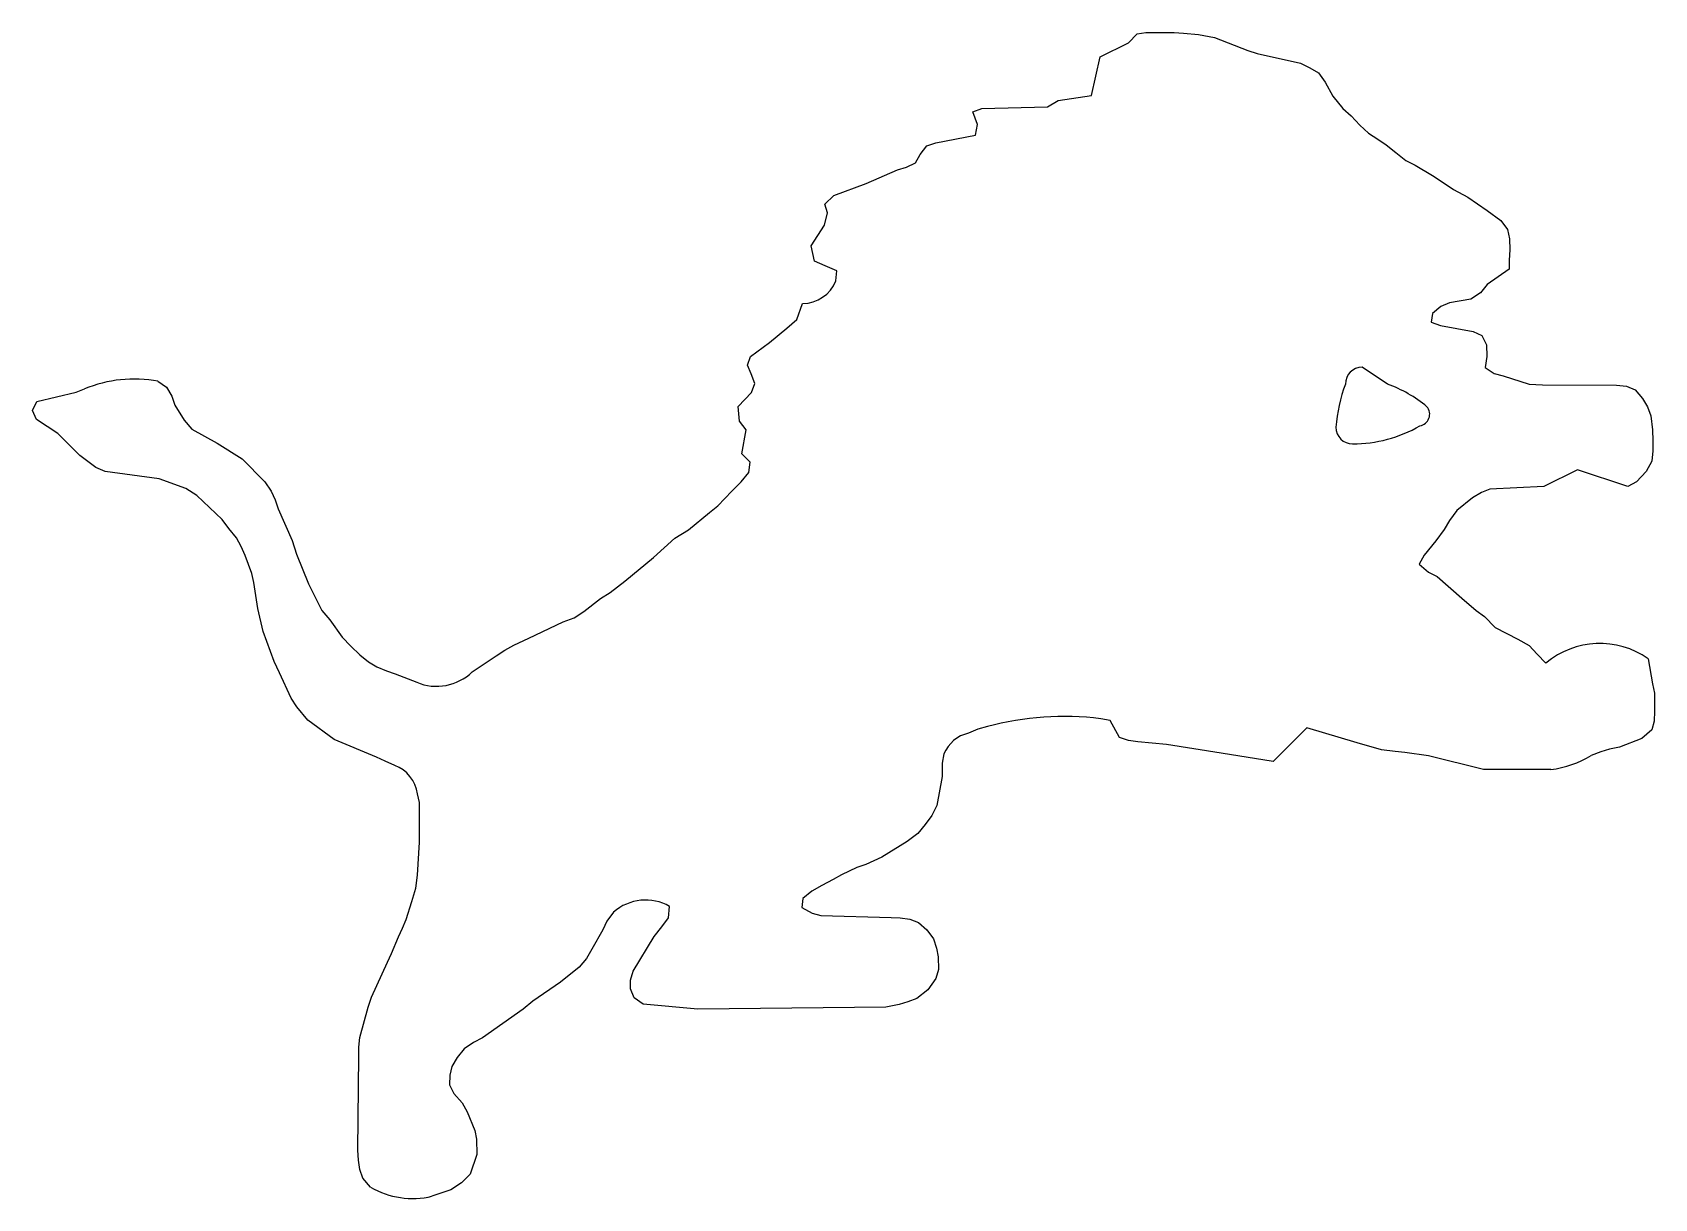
# Model space of a CAD drawing. Extents: x 0 to 9.64, y 0 to 6.92.
import ezdxf

# ---------------------------------------------------------------- set-up
doc = ezdxf.new("R2010")
doc.units = 0
doc.layers.add('WHITE', color=7, linetype='CONTINUOUS')

msp = doc.modelspace()

# ---------------------------------------------------------------- linework, layer by layer
at = {"layer": 'WHITE', "linetype": 'CONTINUOUS'}
for p, q in [((6.344001, 6.780584), (6.512001, 6.863584)), ((6.512001, 6.863584), (6.564001, 6.916584)), ((6.564001, 6.916584), (6.615001, 6.924584)), ((6.615001, 6.924584), (6.722001, 6.924584)), ((6.722001, 6.924584), (6.784, 6.923584)), ((6.784, 6.923584), (6.840001, 6.920584)), ((6.840001, 6.920584), (6.928, 6.911584)), ((6.928, 6.911584), (7.024001, 6.894584)), ((7.024001, 6.894584), (7.222001, 6.816584)), ((6.292001, 6.550584), (6.344001, 6.780584)), ((7.222001, 6.816584), (7.276, 6.799584)), ((7.276, 6.799584), (7.534001, 6.741584)), ((7.534001, 6.741584), (7.589001, 6.713584)), ((7.589001, 6.713584), (7.642001, 6.684584)), ((7.642001, 6.684584), (7.680001, 6.629584)), ((7.680001, 6.629584), (7.727001, 6.545584)), ((5.587001, 6.452584), (5.641001, 6.472584)), ((5.641001, 6.472584), (6.032001, 6.483584)), ((6.032001, 6.483584), (6.094001, 6.520584)), ((6.094001, 6.520584), (6.292001, 6.550584)), ((7.727001, 6.545584), (7.785001, 6.472584)), ((7.785001, 6.472584), (7.836, 6.429584)), ((5.616001, 6.377584), (5.587001, 6.452584)), ((5.603001, 6.315584), (5.616001, 6.377584)), ((7.836, 6.429584), (7.887001, 6.374584)), ((7.887001, 6.374584), (7.938001, 6.326584)), ((5.314001, 6.250584), (5.368001, 6.269584)), ((5.368001, 6.269584), (5.603001, 6.315584)), ((7.938001, 6.326584), (7.993001, 6.290584)), ((7.993001, 6.290584), (8.044001, 6.257584)), ((5.246, 6.149584), (5.274001, 6.200584)), ((5.274001, 6.200584), (5.314001, 6.250584)), ((8.044001, 6.257584), (8.1, 6.211584)), ((8.1, 6.211584), (8.161, 6.163584)), ((4.953001, 6.028584), (5.139001, 6.109584)), ((5.139001, 6.109584), (5.193001, 6.125584)), ((5.193001, 6.125584), (5.246, 6.149584)), ((8.161, 6.163584), (8.216001, 6.136584)), ((8.216001, 6.136584), (8.318001, 6.075584)), ((8.318001, 6.075584), (8.394001, 6.026584)), ((4.761001, 5.956584), (4.953001, 6.028584)), ((8.394001, 6.026584), (8.444, 5.992584)), ((8.444, 5.992584), (8.529, 5.946584)), ((4.708, 5.905584), (4.761001, 5.956584)), ((4.723001, 5.852584), (4.708, 5.905584)), ((8.529, 5.946584), (8.644001, 5.867584)), ((4.706, 5.780584), (4.723001, 5.852584)), ((8.644001, 5.867584), (8.724001, 5.808584)), ((8.724001, 5.808584), (8.764001, 5.754584)), ((4.627001, 5.656584), (4.706, 5.780584)), ((8.764001, 5.754584), (8.777, 5.698584)), ((8.777, 5.698584), (8.778001, 5.634584)), ((4.647, 5.565584), (4.627001, 5.656584)), ((8.778001, 5.634584), (8.775001, 5.571584)), ((4.710001, 5.539584), (4.647, 5.565584)), ((4.779001, 5.508584), (4.710001, 5.539584)), ((4.773525, 5.448776), (4.779001, 5.508584)), ((8.774001, 5.519584), (8.644001, 5.428584)), ((8.775001, 5.571584), (8.774001, 5.519584)), ((8.644001, 5.428584), (8.604001, 5.378584)), ((4.541, 5.219584), (4.576, 5.315547)), ((8.420001, 5.318584), (8.369, 5.296584)), ((8.547001, 5.340584), (8.420001, 5.318584)), ((8.604001, 5.378584), (8.547001, 5.340584)), ((4.482, 5.168584), (4.541, 5.219584)), ((8.319, 5.255584), (8.31, 5.204584)), ((8.31, 5.204584), (8.367001, 5.184584)), ((8.369, 5.296584), (8.319, 5.255584)), ((4.379001, 5.083584), (4.482, 5.168584)), ((8.367001, 5.184584), (8.56, 5.148584)), ((8.56, 5.148584), (8.612, 5.125584)), ((8.612, 5.125584), (8.639001, 5.070584)), ((4.267001, 4.999584), (4.379001, 5.083584)), ((8.639001, 5.070584), (8.641001, 4.999584)), ((4.248, 4.949584), (4.267001, 4.999584)), ((4.27, 4.896584), (4.248, 4.949584)), ((8.051001, 4.836585), (7.901, 4.936584)), ((8.641001, 4.999584), (8.632001, 4.935584)), ((8.632001, 4.935584), (8.685, 4.899584)), ((0.745981, 4.853482), (0.796, 4.818584)), ((4.293, 4.840584), (4.27, 4.896584)), ((4.273001, 4.786584), (4.293, 4.840584)), ((8.685, 4.899584), (8.739, 4.884584)), ((8.739, 4.884584), (8.893001, 4.836584)), ((8.893001, 4.836584), (8.972001, 4.831584)), ((8.972001, 4.831584), (9.412001, 4.829584)), ((9.412001, 4.829584), (9.472001, 4.824584)), ((9.472001, 4.824584), (9.523001, 4.802584)), ((0, 4.679584), (0.027, 4.733584)), ((0.027, 4.733584), (0.259, 4.787584)), ((0.259, 4.787584), (0.309, 4.807584)), ((0.796, 4.818584), (0.828001, 4.764584)), ((0.828001, 4.764584), (0.847001, 4.711584)), ((4.194001, 4.702584), (4.273001, 4.786584)), ((9.523001, 4.802584), (9.567, 4.750584)), ((9.567, 4.750584), (9.596001, 4.700584)), ((0.024, 4.626584), (0, 4.679584)), ((0.15, 4.543584), (0.024, 4.626584)), ((0.847001, 4.711584), (0.901, 4.621584)), ((4.202001, 4.616584), (4.194001, 4.702584)), ((9.596001, 4.700584), (9.616001, 4.647584)), ((9.616001, 4.647584), (9.625001, 4.564584)), ((0.281001, 4.411584), (0.15, 4.543584)), ((0.901, 4.621584), (0.948, 4.569584)), ((0.948, 4.569584), (1.097001, 4.485584)), ((4.241001, 4.564584), (4.202001, 4.616584)), ((4.215001, 4.422584), (4.241001, 4.564584)), ((9.625001, 4.564584), (9.627001, 4.498584)), ((1.097001, 4.485584), (1.246001, 4.392584)), ((9.627001, 4.440584), (9.622001, 4.379584)), ((9.627001, 4.498584), (9.627001, 4.440584)), ((0.376, 4.340584), (0.281001, 4.411584)), ((0.432, 4.317584), (0.376, 4.340584)), ((1.246001, 4.392584), (1.381, 4.256584)), ((4.265, 4.372584), (4.215001, 4.422584)), ((4.256001, 4.311584), (4.265, 4.372584)), ((9.622001, 4.379584), (9.589001, 4.317584)), ((0.752, 4.274584), (0.432, 4.317584)), ((0.912, 4.215584), (0.752, 4.274584)), ((1.381, 4.256584), (1.418001, 4.201584)), ((4.156001, 4.200584), (4.211, 4.256584)), ((4.211, 4.256584), (4.256001, 4.311584)), ((9.18, 4.327584), (8.98, 4.227584)), ((9.48, 4.227584), (9.18, 4.327584)), ((9.531001, 4.256584), (9.48, 4.227584)), ((9.589001, 4.317584), (9.531001, 4.256584)), ((0.977, 4.175584), (0.912, 4.215584)), ((1.128, 4.032584), (0.977, 4.175584)), ((1.418001, 4.201584), (1.443, 4.148584)), ((1.443, 4.148584), (1.460001, 4.096584)), ((4.072001, 4.112584), (4.156001, 4.200584)), ((8.556001, 4.160584), (8.464001, 4.085584)), ((8.609001, 4.192584), (8.556001, 4.160584)), ((8.660001, 4.212584), (8.609001, 4.192584)), ((8.98, 4.227584), (8.660001, 4.212584)), ((1.460001, 4.096584), (1.544001, 3.908584)), ((3.899, 3.970584), (4.022, 4.073584)), ((4.022, 4.073584), (4.072001, 4.112584)), ((8.464001, 4.085584), (8.419001, 4.026584)), ((1.166, 3.979584), (1.128, 4.032584)), ((1.212, 3.922584), (1.166, 3.979584)), ((3.817, 3.920584), (3.899, 3.970584)), ((8.387001, 3.972584), (8.338, 3.905584)), ((8.419001, 4.026584), (8.387001, 3.972584)), ((1.241001, 3.871584), (1.212, 3.922584)), ((1.263, 3.818584), (1.241001, 3.871584)), ((1.544001, 3.908584), (1.568, 3.825584)), ((3.690001, 3.807584), (3.817, 3.920584)), ((8.338, 3.905584), (8.27, 3.819584)), ((1.303, 3.711584), (1.263, 3.818584)), ((1.568, 3.825584), (1.64, 3.650584)), ((3.52, 3.665584), (3.690001, 3.807584)), ((8.27, 3.819584), (8.239, 3.766584)), ((8.239, 3.766584), (8.295001, 3.719584)), ((1.316, 3.658584), (1.303, 3.711584)), ((3.432001, 3.599584), (3.52, 3.665584)), ((8.295001, 3.719584), (8.346001, 3.694584)), ((8.346001, 3.694584), (8.493001, 3.564584)), ((1.34, 3.503584), (1.316, 3.658584)), ((1.64, 3.650584), (1.665, 3.598584)), ((1.665, 3.598584), (1.72, 3.492584)), ((3.376, 3.562584), (3.432001, 3.599584)), ((1.37, 3.367584), (1.34, 3.503584)), ((1.72, 3.492584), (1.767, 3.435584)), ((3.219, 3.448584), (3.277, 3.486584)), ((3.277, 3.486584), (3.376, 3.562584)), ((8.493001, 3.564584), (8.578001, 3.491584)), ((8.578001, 3.491584), (8.628, 3.455584)), ((1.767, 3.435584), (1.841, 3.333584)), ((2.949001, 3.328584), (3.153, 3.424584)), ((3.153, 3.424584), (3.219, 3.448584)), ((8.628, 3.455584), (8.690001, 3.391584)), ((8.690001, 3.391584), (8.826, 3.321584)), ((1.437, 3.188584), (1.37, 3.367584)), ((1.841, 3.333584), (1.892001, 3.280584)), ((1.892001, 3.280584), (1.946, 3.228584)), ((2.807001, 3.256584), (2.860001, 3.286584)), ((2.860001, 3.286584), (2.949001, 3.328584)), ((8.826, 3.321584), (8.892001, 3.283584)), ((8.892001, 3.283584), (8.940001, 3.233584)), ((1.467, 3.121584), (1.437, 3.188584)), ((1.946, 3.228584), (1.997001, 3.187584)), ((1.997001, 3.187584), (2.047, 3.157584)), ((2.613257, 3.127316), (2.755001, 3.222584)), ((2.755001, 3.222584), (2.807001, 3.256584)), ((8.940001, 3.233584), (8.992001, 3.179584)), ((9.600716, 3.205179), (9.626, 3.055584)), ((1.537, 2.970584), (1.467, 3.121584)), ((2.047, 3.157584), (2.103001, 3.133584)), ((2.103001, 3.133584), (2.156001, 3.116584)), ((2.156001, 3.116584), (2.283, 3.065584)), ((9.626, 3.055584), (9.638, 3.000584)), ((9.638, 3.000584), (9.638, 2.893584)), ((1.570001, 2.919584), (1.537, 2.970584)), ((1.637, 2.841584), (1.570001, 2.919584)), ((9.638, 2.893584), (9.635, 2.835584)), ((1.792001, 2.725584), (1.637, 2.841584)), ((5.674021, 2.803511), (5.618001, 2.786584)), ((6.404001, 2.838584), (6.347001, 2.849584)), ((6.459001, 2.738584), (6.404001, 2.838584)), ((7.571001, 2.795584), (7.371001, 2.595584)), ((7.871001, 2.706584), (7.571001, 2.795584)), ((9.635, 2.835584), (9.621, 2.783584)), ((2.044, 2.621584), (1.792001, 2.725584)), ((5.618001, 2.786584), (5.561001, 2.763584)), ((6.513, 2.719584), (6.459001, 2.738584)), ((6.568001, 2.711584), (6.513, 2.719584)), ((6.739, 2.695584), (6.568001, 2.711584)), ((8.015, 2.664584), (7.871001, 2.706584)), ((9.563001, 2.732584), (9.429001, 2.679584)), ((9.621, 2.783584), (9.563001, 2.732584)), ((2.096, 2.597584), (2.044, 2.621584)), ((5.416108, 2.64054), (5.406001, 2.584584)), ((7.063001, 2.645584), (6.739, 2.695584)), ((7.371001, 2.595584), (7.063001, 2.645584)), ((8.097001, 2.655584), (8.015, 2.664584)), ((8.155001, 2.648584), (8.097001, 2.655584)), ((8.295001, 2.628584), (8.155001, 2.648584)), ((8.622001, 2.548584), (8.295001, 2.628584)), ((9.318001, 2.652584), (9.262001, 2.631584)), ((9.370001, 2.667584), (9.318001, 2.652584)), ((9.429001, 2.679584), (9.370001, 2.667584)), ((2.152213, 2.572146), (2.096, 2.597584)), ((5.405001, 2.506584), (5.373001, 2.334584)), ((5.406001, 2.584584), (5.405001, 2.506584)), ((8.674001, 2.547584), (8.622001, 2.548584)), ((9.021979, 2.547765), (8.674001, 2.547584)), ((2.3, 2.351584), (2.288, 2.403584)), ((2.3, 2.187584), (2.3, 2.351584)), ((5.373001, 2.334584), (5.344001, 2.275584)), ((5.305, 2.220584), (5.261001, 2.168584)), ((5.344001, 2.275584), (5.305, 2.220584)), ((2.299001, 2.115584), (2.3, 2.187584)), ((5.197001, 2.120584), (5.046, 2.027584)), ((5.261001, 2.168584), (5.197001, 2.120584)), ((2.288001, 1.919584), (2.299001, 2.115584)), ((5.046, 2.027584), (4.952001, 1.983584)), ((4.898001, 1.966584), (4.807, 1.922584)), ((4.952001, 1.983584), (4.898001, 1.966584)), ((2.254, 1.764584), (2.277, 1.843584)), ((2.277, 1.843584), (2.288001, 1.919584)), ((4.691, 1.858584), (4.631001, 1.824584)), ((4.757001, 1.893584), (4.691, 1.858584)), ((4.807, 1.922584), (4.757001, 1.893584)), ((2.22, 1.656584), (2.254, 1.764584)), ((4.578001, 1.782584), (4.571001, 1.727584)), ((4.631001, 1.824584), (4.578001, 1.782584)), ((2.199, 1.604584), (2.22, 1.656584)), ((3.413001, 1.646584), (3.39, 1.595584)), ((3.452703, 1.700924), (3.413001, 1.646584)), ((3.740001, 1.612584), (3.779, 1.666584)), ((3.779, 1.666584), (3.786001, 1.734584)), ((4.571001, 1.727584), (4.633, 1.694584)), ((4.633, 1.694584), (4.685, 1.680584)), ((4.685, 1.680584), (5.102, 1.668584)), ((5.102, 1.668584), (5.156, 1.666584)), ((5.156, 1.666584), (5.213, 1.658584)), ((5.213, 1.658584), (5.265, 1.638584)), ((5.265, 1.638584), (5.315001, 1.596584)), ((2.133, 1.454584), (2.175, 1.553584)), ((2.175, 1.553584), (2.199, 1.604584)), ((3.39, 1.595584), (3.324, 1.480584)), ((3.570001, 1.349584), (3.695001, 1.556584)), ((3.695001, 1.556584), (3.740001, 1.612584)), ((5.315001, 1.596584), (5.353001, 1.542584)), ((5.353001, 1.542584), (5.372001, 1.487584)), ((2.109, 1.403584), (2.133, 1.454584)), ((3.324, 1.480584), (3.292, 1.424584)), ((5.372001, 1.487584), (5.382, 1.434584)), ((2.015, 1.196584), (2.109, 1.403584)), ((3.249001, 1.373584), (3.138, 1.285584)), ((3.292, 1.424584), (3.249001, 1.373584)), ((3.553, 1.296584), (3.570001, 1.349584)), ((5.384001, 1.359584), (5.367001, 1.307584)), ((5.382, 1.434584), (5.384001, 1.359584)), ((3.138, 1.285584), (2.973001, 1.172584)), ((3.554, 1.244584), (3.553, 1.296584)), ((5.367001, 1.307584), (5.320001, 1.238584)), ((1.995, 1.136584), (2.015, 1.196584)), ((2.973001, 1.172584), (2.916, 1.124584)), ((3.576001, 1.191584), (3.554, 1.244584)), ((3.628, 1.154584), (3.576001, 1.191584)), ((5.202001, 1.167584), (5.149001, 1.151584)), ((5.254001, 1.187584), (5.202001, 1.167584)), ((5.320001, 1.238584), (5.254001, 1.187584)), ((1.945001, 0.955584), (1.995, 1.136584)), ((2.916, 1.124584), (2.674, 0.953584)), ((3.953001, 1.123584), (3.628, 1.154584)), ((5.070001, 1.135584), (3.953001, 1.123584)), ((5.149001, 1.151584), (5.070001, 1.135584)), ((1.939001, 0.899584), (1.945001, 0.955584)), ((1.939001, 0.847584), (1.939001, 0.899584)), ((2.566, 0.888584), (2.523, 0.837584)), ((2.621, 0.927584), (2.566, 0.888584)), ((2.674, 0.953584), (2.621, 0.927584)), ((1.934, 0.286584), (1.939001, 0.847584)), ((2.492001, 0.784584), (2.479001, 0.733584)), ((2.523, 0.837584), (2.492001, 0.784584)), ((2.479001, 0.733584), (2.478001, 0.675584)), ((2.478001, 0.675584), (2.504001, 0.623584)), ((2.504001, 0.623584), (2.553, 0.567584)), ((2.553, 0.567584), (2.582, 0.514584)), ((2.582, 0.514584), (2.629001, 0.403584)), ((2.629001, 0.403584), (2.639, 0.352584)), ((2.639, 0.352584), (2.641, 0.260584)), ((1.937, 0.228584), (1.934, 0.286584)), ((1.945, 0.172584), (1.937, 0.228584)), ((2.641, 0.260584), (2.6, 0.145584)), ((1.964, 0.121584), (1.945, 0.172584)), ((2.00918, 0.067891), (1.964, 0.121584)), ((2.6, 0.145584), (2.549, 0.092584)), ((2.486001, 0.051584), (2.374001, 0.013584)), ((2.549, 0.092584), (2.486001, 0.051584))]:
    msp.add_line(p, q, dxfattribs=at)
for centre, radius, start, end in [((4.576, 5.528584), 0.213037, -90, -22.000641), ((7.901, 4.836584), 0.1, 90, 180), ((0.605, 4.092584), 0.773848, 79.503143, 112.488871), ((8.740523, 4.493272), 1.000283, 159.927161, 175.022219), ((7.774155, 4.079698), 0.805928, 50.581766, 69.909027), ((8.232053, 4.657593), 0.069989, -80.442045, 39.703337), ((7.844001, 4.581584), 0.1, -179.130432, -90), ((7.844001, 5.281584), 0.8, -90, -60.026978), ((9.313001, 2.796584), 0.49973, 54.848461, 129.96705), ((2.401, 3.348584), 0.306615, -112.634239, -46.190735), ((6.131001, 1.066584), 1.796036, 83.092612, 104.740303), ((5.607, 2.562584), 0.206196, 102.89021, 157.786011), ((8.951001, 3.136584), 0.593082, -83.126526, -58.373511), ((2.077001, 2.372584), 0.213264, 8.358107, 69.349396), ((3.643001, 1.483584), 0.288877, 60.328922, 131.20462), ((2.259001, 0.493584), 0.493584, -120.406784, -76.526842)]:
    msp.add_arc(centre, radius, start, end, dxfattribs=at)

doc.saveas('drawing.dxf')
